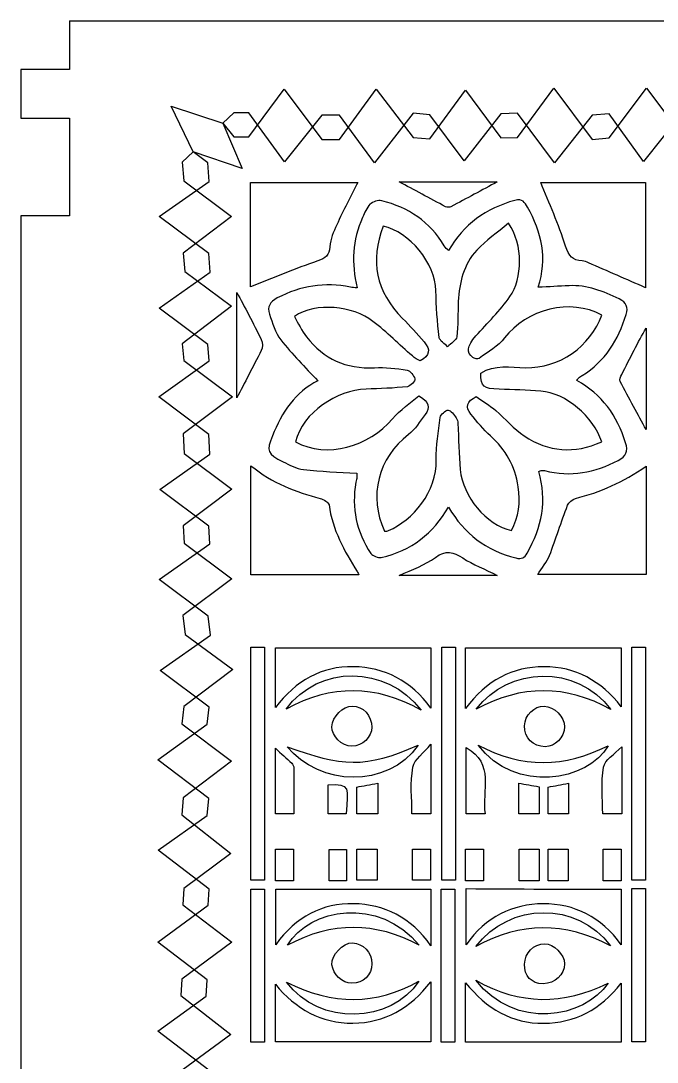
# Model space of a CAD drawing. Extents: x 10 to 233, y 268 to 515.
# Drawn here: x 123.5 to 162.6, y 451.3 to 515.4 of the extents above; entities that cross this region are included whole.
import ezdxf

# ---------------------------------------------------------------- set-up
doc = ezdxf.new("R2010")
doc.units = 0
doc.layers.add('Lid', color=7, linetype='CONTINUOUS')

msp = doc.modelspace()

# ---------------------------------------------------------------- linework, layer by layer
at = {"layer": 'Lid', "color": 1}
for points in [[(126.490801, 515.358032), (230.490788, 515.358032), (230.490788, 512.360914)], [(126.490803, 515.358032), (126.490803, 512.360914)], [(126.491181, 512.362137), (123.490873, 512.362137), (123.490873, 509.361829)], [(123.490776, 509.360492), (126.491144, 509.360492), (126.491144, 503.359757)], [(126.490582, 503.357203), (123.490261, 503.357203), (123.490261, 278.354297)]]:
    msp.add_lwpolyline(points, dxfattribs=at)
at = {"layer": 'Lid', "color": 7}
for points in [[(135.050809, 450.783313), (131.91683, 453.189575), (134.90073, 455.345753), (134.960762, 456.336282), (131.91683, 458.652551), (135.020795, 460.928779), (135.08083, 461.919308), (131.946844, 464.325605), (134.960762, 466.451762), (135.050809, 467.502334), (131.91683, 469.87861), (134.960762, 472.064809), (135.08083, 473.115416), (132.066909, 475.371536), (135.170877, 477.5577), (135.020795, 478.728393), (132.006876, 480.984653), (135.110845, 483.170782), (135.050809, 484.25134), (132.036891, 486.507636), (135.110845, 488.693765), (135.050809, 489.894409), (131.976855, 492.210712), (135.08083, 494.426862), (134.990784, 495.447413), (132.006876, 497.673688), (135.140862, 499.889802), (135.050809, 501.030404), (132.006876, 503.316721), (135.08083, 505.472828), (134.990784, 506.613429), (134.092005, 507.295172), (132.737924, 510.110797), (135.928774, 509.066117), (136.58663, 508.209325), (137.517135, 508.209325), (139.691036, 511.150892), (142.016346, 508.062499), (143.103727, 508.062852), (145.364108, 511.150927), (147.63261, 508.179304), (148.653161, 508.08924), (150.85708, 511.09092), (153.035536, 508.149318), (154.056087, 508.179304), (156.290024, 511.21097), (158.648576, 508.059289), (159.699141, 508.149282), (161.99311, 511.21097), (164.231602, 508.239347)], [(164.231676, 509.729127), (161.813091, 506.708397), (159.699222, 509.639098), (158.648654, 509.549034), (156.320116, 506.618368), (154.056168, 509.669084), (153.03561, 509.639098), (150.767108, 506.738418), (148.653239, 509.57902), (147.632684, 509.669049), (145.244118, 506.618368), (143.100234, 509.549034), (142.016424, 509.55362), (139.721128, 506.679787), (137.517212, 509.700482), (136.586704, 509.700482), (135.928774, 509.066117), (137.112781, 506.260334), (134.092005, 507.295172), (133.423748, 506.650859), (133.513798, 505.510223), (136.449361, 503.317991), (133.483784, 501.067833), (133.573834, 499.927232), (136.449361, 497.794973), (133.423748, 495.484843), (133.513798, 494.464257), (136.50939, 492.211947), (133.483784, 489.931803), (133.543813, 488.731159), (136.479372, 486.538857), (133.483784, 484.288735), (133.543813, 483.208176), (136.479372, 481.015839), (133.453766, 478.765752), (133.603848, 477.595165), (136.539408, 475.432813), (133.513798, 473.15274), (133.393734, 472.102168), (136.449361, 469.789815), (133.483784, 467.539658), (133.393734, 466.489121), (136.41934, 464.116726), (133.513798, 461.956667), (133.453766, 460.966138), (136.479372, 458.653785), (133.393734, 456.373642), (133.333702, 455.383112), (136.41934, 452.980696), (133.483784, 450.820637)], [(153.498578, 502.896316), (153.498578, 502.896422)]]:
    msp.add_lwpolyline(points, dxfattribs=at)
for points in [[(146.774937, 505.447816)], [(155.479651, 505.41783)], [(137.619984, 498.994347)], [(161.963163, 496.442917)], [(141.762222, 493.201171)], [(136.785879, 492.155503)], [(137.649998, 487.978367)], [(161.963163, 487.948346)], [(152.808202, 481.224719)], [(148.725992, 476.782294)], [(148.125667, 472.940227)], [(150.857151, 473.030256)], [(151.517505, 473.000269)], [(145.094029, 471.889655)], [(154.489111, 471.979719)], [(139.15081, 470.598982)], [(139.871196, 470.689011)], [(148.725992, 470.839082)], [(151.637569, 470.779075)], [(160.462355, 470.689011)], [(155.929891, 468.197694)], [(142.392562, 466.546765)], [(145.454225, 466.546765)], [(152.057798, 466.546765)], [(155.389604, 466.546765)], [(139.15081, 464.385577)], [(155.929891, 464.385577)], [(159.321729, 464.385577)], [(138.490452, 462.464526)], [(143.533184, 462.434575)], [(144.163521, 462.464526)], [(147.585377, 462.464526)], [(150.226804, 462.464526)], [(151.967748, 462.434575)], [(155.389604, 462.434575)], [(161.933145, 462.464526)], [(148.725992, 461.924247)], [(149.356335, 461.924247)], [(160.432333, 461.924318)], [(161.092691, 461.954304)], [(148.005602, 458.472422)], [(151.487487, 458.382358)], [(145.094029, 457.331786)], [(139.841182, 456.191185)], [(148.725992, 456.221171)], [(155.62973, 456.10105)], [(159.621893, 456.131142)], [(138.490452, 452.499119)], [(150.857151, 452.499119)]]:
    msp.add_lwpolyline(points, close=True, dxfattribs=at)
for points in [[(137.619984, 498.994347), (137.619984, 501.035448), (137.619984, 503.196635), (137.619984, 505.41783)], [(137.619984, 505.41783), (139.841182, 505.41783), (142.032369, 505.41783), (144.223556, 505.41783)], [(144.223556, 505.41783), (143.803328, 504.547316), (143.323067, 503.706858), (142.932859, 502.806357)], [(146.774937, 505.447816), (148.75601, 505.447816), (150.827129, 505.447816), (152.808202, 505.447816)], [(149.626482, 503.917008), (148.665963, 504.427265), (147.675423, 504.967545), (146.774937, 505.447816)], [(152.808202, 505.447816), (151.877698, 504.937594), (150.91718, 504.427265), (149.956657, 503.917008)], [(155.479651, 505.41783), (157.55077, 505.41783), (159.741958, 505.41783), (161.933145, 505.41783)], [(157.010477, 501.485628), (156.590252, 502.836414), (155.989926, 504.127051), (155.479651, 505.41783)], [(161.933145, 505.41783), (161.933145, 503.196635), (161.933145, 501.005392), (161.933145, 498.934304)], [(154.669211, 503.886951), (154.489111, 504.18713), (154.369046, 504.427265), (153.888789, 504.307215)], [(144.973964, 504.067079), (144.763846, 503.856965), (144.643782, 503.556786), (144.523717, 503.256678)], [(145.694354, 504.277194), (145.484236, 504.337236), (145.154057, 504.217186), (144.973964, 504.067079)], [(149.536432, 501.51572), (148.665963, 502.98645), (147.345245, 503.886951), (145.694354, 504.277194)], [(149.956657, 503.917008), (149.866611, 503.887021), (149.716529, 503.856965), (149.626482, 503.917008)], [(153.888789, 504.307215), (152.11783, 503.826943), (150.737083, 502.836414), (149.806575, 501.215541)], [(155.329569, 498.96429), (155.89988, 500.735305), (155.539683, 502.356142), (154.669211, 503.886951)], [(144.523717, 503.256678), (143.893378, 501.875906), (143.803328, 500.435091), (144.193539, 498.934304)], [(142.932859, 502.806357), (142.722741, 502.386199), (142.542644, 501.935913), (142.51263, 501.455677)], [(145.784404, 502.716364), (144.973964, 500.585163), (145.334157, 498.694168), (146.985051, 497.043239)], [(149.026157, 498.754211), (148.996135, 500.435091), (147.405277, 502.386199), (145.784404, 502.716364)], [(153.498578, 502.896422), (152.808202, 502.326121), (152.11783, 501.845849), (151.547523, 501.245492)], [(153.588624, 498.393919), (154.339032, 499.474477), (154.429082, 501.605643), (153.498578, 502.896316)], [(142.51263, 501.455677), (142.482609, 500.915363), (142.242484, 500.765256), (141.762222, 500.585163)], [(149.806575, 501.215541), (149.716529, 501.30557), (149.596464, 501.395634), (149.536432, 501.51572)], [(151.547523, 501.245492), (150.737083, 500.375119), (150.466936, 499.234447), (150.406901, 498.093846)], [(158.031031, 500.585163), (157.430706, 500.615149), (157.220592, 500.885341), (157.010477, 501.485628)], [(141.762222, 500.585163), (140.381475, 500.104891), (139.000727, 499.534626), (137.619984, 498.994347)], [(158.421246, 500.465148), (158.301178, 500.52512), (158.181114, 500.585163), (158.031031, 500.585163)], [(161.933145, 498.934304), (160.762512, 499.444562), (159.591875, 499.954855), (158.421246, 500.465148)], [(143.773313, 498.96429), (142.182451, 499.294455), (140.711654, 499.054354), (139.270874, 498.303925)], [(136.785879, 492.155503), (136.785879, 494.29951), (136.785879, 496.535415), (136.785879, 498.648836)], [(136.785879, 498.648836), (137.245309, 497.760577), (137.79663, 496.749798), (138.286691, 495.739054)], [(144.193539, 498.934304), (144.013446, 498.934304), (143.893378, 498.934304), (143.773313, 498.96429)], [(149.236271, 495.872651), (149.116203, 496.833159), (149.056171, 497.793667), (149.026157, 498.754211)], [(157.220592, 499.054354), (156.590252, 499.024368), (155.989926, 498.994347), (155.329569, 498.96429)], [(160.312265, 498.243918), (159.321729, 498.724189), (158.331192, 499.114397), (157.220592, 499.054354)], [(139.270874, 498.303925), (138.820631, 498.063789), (138.640531, 497.763646), (138.790617, 497.313431)], [(145.154057, 496.863181), (143.923392, 497.823689), (141.642155, 498.063825), (140.321443, 497.163324)], [(150.406901, 498.093846), (150.376914, 497.373439), (150.406901, 496.623045), (150.316854, 495.902638)], [(151.487487, 495.96261), (152.207877, 496.773046), (152.988303, 497.52344), (153.588624, 498.393919)], [(159.231682, 497.253318), (157.340659, 498.303855), (154.579164, 497.613469), (153.258449, 495.842524)], [(160.732494, 497.283374), (160.88258, 497.73366), (160.762516, 498.003782), (160.312265, 498.243918)], [(138.790617, 497.313431), (138.970713, 496.773117), (139.15081, 496.172795), (139.480989, 495.722509)], [(140.321443, 497.163324), (140.561572, 496.743095), (140.77169, 496.29288), (141.07185, 495.902638)], [(147.585377, 494.732015), (146.774937, 495.422401), (146.024529, 496.202816), (145.154057, 496.863181)], [(146.985051, 497.043239), (147.435295, 496.593024), (147.855524, 496.082731), (148.305767, 495.602494)], [(154.549147, 494.011537), (156.590252, 493.951494), (158.571321, 495.332266), (159.231682, 497.253318)], [(158.031031, 493.531371), (159.441797, 494.401815), (160.25223, 495.722509), (160.732494, 497.283374)], [(160.462355, 493.591414), (160.972627, 494.612), (161.482902, 495.602494), (161.963163, 496.442917)], [(161.963163, 496.442917), (161.963163, 494.431836), (161.963163, 492.240663), (161.963163, 490.199526)], [(138.286691, 495.739054), (138.378576, 495.555293), (138.378576, 495.248976), (138.286691, 495.065214)], [(139.480989, 495.722509), (140.201375, 494.852065), (140.981804, 494.041629), (141.762222, 493.201171)], [(141.07185, 495.902638), (142.122416, 494.551957), (143.503167, 493.921579), (145.244107, 494.011643)], [(148.305767, 495.602494), (148.725992, 495.122223), (148.635942, 494.762001), (148.065638, 494.431836)], [(149.746546, 495.302316), (149.566446, 495.482373), (149.266285, 495.662537), (149.236271, 495.872651)], [(150.316854, 495.902638), (150.286833, 495.692558), (149.956657, 495.512465), (149.746546, 495.302316)], [(151.307391, 494.64188), (150.887162, 494.942024), (150.947197, 495.332266), (151.487487, 495.96261)], [(153.258449, 495.842524), (152.868238, 495.332266), (152.237895, 495.002066), (151.697605, 494.581802)], [(138.286691, 495.065214), (137.766002, 494.05447), (137.245309, 493.074348), (136.785879, 492.155503)], [(148.065638, 494.431836), (147.915556, 494.521865), (147.735459, 494.581908), (147.585377, 494.732015)], [(151.697605, 494.581802), (151.607551, 494.52183), (151.397437, 494.581802), (151.307391, 494.64188)], [(151.787652, 493.681337), (152.658124, 494.221651), (153.618646, 494.041558), (154.549147, 494.011537)], [(145.244107, 494.011643), (145.904465, 494.041629), (146.594837, 493.981657), (147.255198, 493.861536)], [(147.255198, 493.861536), (147.435295, 493.83155), (147.675423, 493.531371), (147.735459, 493.321257)], [(152.928267, 492.690843), (151.937734, 492.720829), (151.817669, 492.810893), (151.787652, 493.681337)], [(157.820917, 493.381264), (157.880949, 493.441307), (157.970996, 493.50135), (158.031031, 493.531371)], [(160.372298, 493.171185), (160.312265, 493.261214), (160.402284, 493.471328), (160.462355, 493.591414)], [(141.762222, 493.201171), (140.381475, 492.540842), (139.541021, 491.250169), (138.970713, 489.809389)], [(147.285209, 492.84095), (146.444755, 492.750956), (145.57429, 492.720935), (144.733832, 492.690949)], [(147.735459, 493.321257), (147.765481, 493.201171), (147.465313, 492.871042), (147.285209, 492.84095)], [(157.700853, 493.231228), (157.760885, 493.321257), (157.790903, 493.351278), (157.820917, 493.381264)], [(160.702483, 489.389125), (160.192204, 491.070041), (159.231682, 492.360713), (157.700853, 493.231228)], [(161.963163, 490.199526), (161.482902, 491.100062), (160.912594, 492.120578), (160.372298, 493.171185)], [(144.733832, 492.690949), (142.932859, 492.630906), (140.861736, 491.28012), (140.381475, 489.449168)], [(146.354708, 490.859926), (146.834969, 491.430262), (147.465313, 491.850456), (147.975591, 492.270685)], [(147.975591, 492.270685), (148.635942, 491.910534), (148.695978, 491.550277), (148.365795, 491.130083)], [(151.187326, 491.159999), (150.827129, 491.580228), (150.91718, 491.940379), (151.517505, 492.240557)], [(151.517505, 492.240557), (151.877698, 491.970435), (152.327941, 491.700243), (152.718156, 491.370078)], [(155.479651, 492.570757), (154.639197, 492.6308), (153.768721, 492.660786), (152.928267, 492.690843)], [(159.231682, 489.449062), (158.721403, 491.009927), (157.040495, 492.450707), (155.479651, 492.570757)], [(148.365795, 491.130083), (148.035617, 490.709855), (147.76547, 490.199526), (147.345245, 489.899418)], [(149.056171, 488.338447), (149.02615, 489.208926), (149.176239, 490.079405), (149.296303, 490.949885)], [(149.296303, 490.949885), (149.326325, 491.129978), (149.626482, 491.400135), (149.776564, 491.400135)], [(149.776564, 491.400135), (149.956657, 491.400135), (150.136757, 491.099956), (150.286836, 490.919863)], [(150.286836, 490.919863), (150.346872, 490.829799), (150.37689, 490.709749), (150.37689, 490.589698)], [(152.387977, 489.809284), (151.937734, 490.199456), (151.577537, 490.679763), (151.187326, 491.159999)], [(152.718156, 491.370078), (153.318478, 490.85982), (153.828757, 490.229477), (154.4591, 489.809284)], [(140.381475, 489.449168), (142.362548, 488.39856), (144.883911, 489.148989), (146.354708, 490.859926)], [(150.37689, 490.589698), (150.436918, 489.629155), (150.436918, 488.668647), (150.526968, 487.738125)], [(138.970713, 489.809389), (138.580502, 488.878832), (138.670549, 488.698774), (139.631071, 488.218503)], [(147.345245, 489.899418), (145.484236, 488.458639), (144.8539, 486.087337), (145.874451, 483.956136)], [(154.098903, 486.687588), (153.918803, 487.94824), (153.318478, 488.96879), (152.387977, 489.809284)], [(154.4591, 489.809284), (155.959908, 488.818684), (157.55077, 488.698669), (159.231682, 489.449062)], [(160.25223, 488.308532), (160.732494, 488.578654), (160.88258, 488.848881), (160.702483, 489.389125)], [(146.114579, 483.986122), (147.585377, 484.61643), (149.116203, 486.38741), (149.056171, 488.338447)], [(137.649998, 487.978367), (138.970713, 486.897773), (140.411493, 486.357459), (141.912305, 485.967322)], [(137.649998, 481.25474), (137.649998, 483.505956), (137.649998, 485.667108), (137.649998, 487.978367)], [(139.631071, 488.218503), (140.021282, 488.038374), (140.441507, 487.798239), (140.891754, 487.738231)], [(140.891754, 487.738231), (141.972337, 487.618146), (143.022906, 487.588159), (144.163521, 487.528117)], [(150.526968, 487.738125), (150.677051, 486.087231), (152.11783, 484.346308), (153.678674, 483.986122)], [(155.509665, 487.678188), (155.569697, 487.678188), (155.659751, 487.708174), (155.71978, 487.678188)], [(155.71978, 487.678188), (157.310642, 487.257959), (158.81145, 487.558138), (160.25223, 488.308532)], [(157.610803, 485.967322), (159.141632, 486.327473), (160.552401, 486.987802), (161.963163, 487.948346)], [(161.963163, 487.948346), (161.963163, 485.697094), (161.963163, 483.505956), (161.963163, 481.284762)], [(144.163521, 487.288016), (144.163521, 487.167931), (144.133499, 487.077831), (144.103492, 486.957816)], [(144.163521, 487.528117), (144.163521, 487.558103), (144.163521, 487.408066), (144.163521, 487.288016)], [(154.639197, 482.605491), (155.569697, 484.196272), (155.869862, 485.847201), (155.359583, 487.618146)], [(155.359583, 487.618146), (155.419619, 487.648132), (155.479651, 487.678188), (155.509665, 487.678188)], [(144.103492, 486.957816), (143.833342, 485.366965), (144.133478, 483.926185), (145.033996, 482.575434)], [(153.678674, 483.986122), (154.128918, 484.82658), (154.248982, 485.72708), (154.098903, 486.687588)], [(141.912305, 485.967322), (142.122416, 485.907279), (142.422584, 485.727186), (142.452598, 485.577079)], [(157.130541, 485.547058), (157.190577, 485.727186), (157.430706, 485.907279), (157.610803, 485.967322)], [(142.452598, 485.577079), (142.662712, 484.046271), (143.383102, 482.725506), (144.193539, 481.464819)], [(145.664336, 482.335298), (147.525341, 482.725506), (148.846057, 483.836121), (149.806575, 485.426972)], [(149.806575, 485.426972), (150.767097, 483.806135), (152.11783, 482.755527), (153.948821, 482.305312)], [(156.019944, 482.455349), (156.410152, 483.4759), (156.740334, 484.526507), (157.130541, 485.547058)], [(145.874451, 483.956136), (145.964497, 483.956136), (146.054551, 483.956136), (146.114579, 483.986122)], [(145.033996, 482.575434), (145.124043, 482.425363), (145.484236, 482.305312), (145.664336, 482.335298)], [(148.996139, 482.335298), (149.6565, 482.815535), (150.106743, 482.665498), (150.677051, 482.305312)], [(153.948821, 482.305312), (154.309018, 482.215248), (154.489111, 482.305312), (154.639197, 482.605491)], [(146.774937, 481.224683), (147.585377, 481.614926), (148.365795, 481.855027), (148.996139, 482.335298)], [(150.677051, 482.305312), (151.307391, 481.885083), (152.057798, 481.614926), (152.808202, 481.224719)], [(155.299554, 481.284762), (155.539683, 481.674934), (155.869862, 482.065176), (156.019944, 482.455349)], [(144.193539, 481.464819), (144.22356, 481.404812), (144.253571, 481.344804), (144.283589, 481.25474)], [(161.963163, 481.284762), (159.741958, 481.284762), (157.55077, 481.284762), (155.299554, 481.284762)], [(144.283589, 481.25474), (142.062383, 481.25474), (139.871196, 481.25474), (137.649998, 481.25474)], [(152.808202, 481.224683), (150.767097, 481.224683), (148.816046, 481.224683), (146.774937, 481.224683)], [(137.649998, 462.464526), (137.649998, 467.267137), (137.649998, 472.009705), (137.649998, 476.812316)], [(137.649998, 476.812316), (137.950159, 476.812316), (138.220305, 476.812316), (138.490452, 476.812316)], [(138.490452, 476.812316), (138.490452, 472.009705), (138.490452, 467.237151), (138.490452, 462.464526)], [(149.38635, 462.464526), (149.38635, 467.267137), (149.38635, 472.009705), (149.38635, 476.812316)], [(149.38635, 476.812316), (149.686511, 476.812316), (149.926643, 476.812316), (150.226804, 476.812316)], [(150.226804, 476.812316), (150.226804, 472.009705), (150.226804, 467.237151), (150.226804, 462.464526)], [(161.092691, 462.464526), (161.092691, 467.267137), (161.092691, 472.009705), (161.092691, 476.812316)], [(161.092691, 476.812316), (161.392855, 476.812316), (161.632988, 476.812316), (161.933145, 476.812316)], [(161.933145, 476.812316), (161.933145, 472.009705), (161.933145, 467.237151), (161.933145, 462.464526)], [(139.15081, 473.090298), (139.15081, 474.410993), (139.15081, 475.581686), (139.15081, 476.782294)], [(139.15081, 476.782294), (142.332534, 476.782294), (145.484236, 476.782294), (148.725992, 476.782294)], [(148.725992, 476.782294), (148.725992, 475.551594), (148.725992, 474.381006), (148.725992, 473.060312)], [(150.857151, 473.030256), (150.857151, 474.35095), (150.857151, 475.551594), (150.857151, 476.782294)], [(150.857151, 476.782294), (154.038871, 476.782294), (157.190577, 476.782294), (160.432333, 476.782294)], [(160.432333, 476.782294), (160.432333, 475.641693), (160.432333, 474.471035), (160.432333, 473.150306)], [(143.95341, 475.611672), (142.002351, 475.641658), (140.411493, 474.771214), (139.15081, 473.090298)], [(139.811171, 473.000269), (141.822258, 475.761779), (145.964497, 475.731722), (148.125667, 472.940227)], [(148.725992, 473.060312), (147.49533, 474.741193), (145.874451, 475.581686), (143.95341, 475.611672)], [(155.689762, 475.611672), (153.768721, 475.611672), (152.11783, 474.771214), (150.857151, 473.030256)], [(151.517505, 473.000269), (153.468564, 475.611672), (157.670838, 475.821786), (159.80199, 472.970283)], [(160.432333, 473.150306), (159.201664, 474.741193), (157.610803, 475.611672), (155.689762, 475.611672)], [(148.125667, 472.940227), (145.304143, 474.501057), (142.602677, 474.531113), (139.811171, 473.000269)], [(159.80199, 472.970283), (157.010477, 474.531113), (154.309018, 474.501092), (151.517505, 473.000269)], [(142.632695, 471.919676), (142.662716, 472.550019), (143.293052, 473.180363), (143.893378, 473.180363)], [(143.893378, 473.180363), (144.523717, 473.210349), (145.094029, 472.580005), (145.094029, 471.889655)], [(154.489111, 471.979719), (154.489111, 472.610062), (155.089436, 473.210349), (155.689762, 473.180363)], [(155.689762, 473.180363), (156.290087, 473.180363), (156.980463, 472.489941), (156.950445, 471.919676)], [(143.863363, 470.719032), (143.233016, 470.719032), (142.602677, 471.34934), (142.632695, 471.919676)], [(145.094029, 471.889655), (145.094029, 471.289297), (144.493703, 470.719032), (143.863363, 470.719032)], [(155.749797, 470.689011), (154.99939, 470.689011), (154.4591, 471.22929), (154.489111, 471.979719)], [(156.950445, 471.919676), (156.920423, 471.259311), (156.380137, 470.689011), (155.749797, 470.689011)], [(139.15081, 470.598982), (139.511003, 470.268747), (139.841182, 469.968603), (140.171364, 469.66846)], [(139.15081, 466.546765), (139.15081, 467.867459), (139.15081, 469.21821), (139.15081, 470.598982)], [(139.871196, 470.689011), (143.203002, 469.45831), (144.673796, 469.338295), (147.94557, 470.779075)], [(147.94557, 470.779075), (146.024529, 468.077609), (141.882287, 468.257702), (139.871196, 470.689011)], [(147.615391, 469.428324), (147.705441, 469.908596), (148.275749, 470.298803), (148.725992, 470.839082)], [(148.725992, 470.839082), (148.725992, 469.338295), (148.725992, 467.957523), (148.725992, 466.546765)], [(150.887162, 466.546765), (150.887162, 467.927502), (150.887162, 469.278217), (150.887162, 470.628968)], [(150.887162, 470.628968), (152.658124, 469.66846), (151.847684, 467.987544), (152.057798, 466.546765)], [(151.637569, 470.779075), (154.309018, 469.338295), (156.980463, 469.398338), (159.621893, 470.749089)], [(159.621893, 470.749089), (158.421246, 468.557915), (153.888789, 467.7775), (151.637569, 470.779075)], [(159.351747, 469.428324), (159.411775, 469.878574), (160.012101, 470.208739), (160.462355, 470.689011)], [(160.462355, 470.689011), (160.462355, 469.21821), (160.462355, 467.897515), (160.462355, 466.546765)], [(140.171364, 469.66846), (140.231396, 469.608382), (140.291428, 469.45831), (140.291428, 469.368246)], [(140.291428, 469.368246), (140.291428, 468.43783), (140.291428, 467.507273), (140.291428, 466.546765)], [(147.555359, 466.546765), (147.555359, 467.507273), (147.435295, 468.467781), (147.615391, 469.428324)], [(159.291711, 466.546765), (159.291711, 467.507273), (159.171647, 468.497802), (159.351747, 469.428324)], [(142.392562, 468.34773), (143.803328, 468.407738), (143.623231, 468.167637), (143.503167, 466.546765)], [(142.392562, 466.546765), (142.392562, 467.177108), (142.392562, 467.77743), (142.392562, 468.34773)], [(144.163521, 468.197694), (144.553735, 468.287688), (144.973964, 468.34773), (145.454225, 468.43783)], [(144.163521, 466.546765), (144.163521, 467.087044), (144.163521, 467.597337), (144.163521, 468.197694)], [(145.454225, 468.43783), (145.454225, 467.77743), (145.454225, 467.207129), (145.454225, 466.546765)], [(154.128918, 466.546765), (154.128918, 467.177108), (154.128918, 467.77743), (154.128918, 468.43783)], [(154.128918, 468.43783), (154.549147, 468.377752), (154.939358, 468.287688), (155.389604, 468.227645)], [(155.389604, 468.227645), (155.389604, 467.65738), (155.389604, 467.1171), (155.389604, 466.546765)], [(155.929891, 468.197694), (156.350123, 468.287688), (156.740334, 468.34773), (157.190577, 468.43783)], [(155.929891, 466.546765), (155.929891, 467.087044), (155.929891, 467.597337), (155.929891, 468.197694)], [(157.190577, 468.43783), (157.190577, 467.77743), (157.190577, 467.177108), (157.190577, 466.546765)], [(140.291428, 466.546765), (139.871196, 466.546765), (139.541021, 466.546765), (139.15081, 466.546765)], [(143.503167, 466.546765), (143.172991, 466.546765), (142.812791, 466.546765), (142.392562, 466.546765)], [(145.454225, 466.546765), (145.003975, 466.546765), (144.613771, 466.546765), (144.163521, 466.546765)], [(148.725992, 466.546765), (148.365795, 466.546765), (148.005602, 466.546765), (147.555359, 466.546765)], [(152.057798, 466.546765), (151.577537, 466.546765), (151.247355, 466.546765), (150.887162, 466.546765)], [(155.389604, 466.546765), (154.939358, 466.546765), (154.579164, 466.546765), (154.128918, 466.546765)], [(157.190577, 466.546765), (156.770348, 466.546765), (156.380137, 466.546765), (155.929891, 466.546765)], [(160.462355, 466.546765), (160.102154, 466.546765), (159.741958, 466.546765), (159.291711, 466.546765)], [(139.15081, 464.385577), (139.541021, 464.385577), (139.871196, 464.385577), (140.261411, 464.385577)], [(139.15081, 462.434575), (139.15081, 463.094905), (139.15081, 463.725248), (139.15081, 464.385577)], [(140.261411, 464.385577), (140.261411, 463.725248), (140.261411, 463.124891), (140.261411, 462.434575)], [(142.452598, 462.434575), (142.452598, 463.064848), (142.452598, 463.695191), (142.452598, 464.355591)], [(142.452598, 464.355591), (142.782777, 464.355591), (143.14297, 464.355591), (143.533184, 464.355591)], [(143.533184, 464.355591), (143.533184, 463.755234), (143.533184, 463.154948), (143.533184, 462.434575)], [(144.163521, 462.464526), (144.163521, 463.124891), (144.163521, 463.725248), (144.163521, 464.385577)], [(144.163521, 464.385577), (144.58375, 464.385577), (144.973964, 464.385577), (145.424204, 464.385577)], [(145.424204, 464.385577), (145.424204, 463.755234), (145.424204, 463.124891), (145.424204, 462.464526)], [(147.585377, 462.464526), (147.585377, 463.124891), (147.585377, 463.725248), (147.585377, 464.385577)], [(147.585377, 464.385577), (147.94557, 464.385577), (148.305767, 464.385577), (148.695978, 464.385577)], [(148.695978, 464.385577), (148.695978, 463.78522), (148.695978, 463.154948), (148.695978, 462.464526)], [(150.857151, 462.434575), (150.857151, 463.094905), (150.857151, 463.695191), (150.857151, 464.385577)], [(150.857151, 464.385577), (151.217344, 464.385577), (151.577537, 464.385577), (151.967748, 464.385577)], [(151.967748, 464.385577), (151.967748, 463.755234), (151.967748, 463.124891), (151.967748, 462.434575)], [(154.158936, 462.434575), (154.158936, 463.094905), (154.158936, 463.695191), (154.158936, 464.385577)], [(154.158936, 464.385577), (154.549147, 464.385577), (154.969372, 464.385577), (155.389604, 464.385577)], [(155.389604, 464.385577), (155.389604, 463.755234), (155.389604, 463.124891), (155.389604, 462.434575)], [(155.929891, 464.385577), (156.380137, 464.385577), (156.740334, 464.385577), (157.160559, 464.385577)], [(155.929891, 462.434575), (155.929891, 463.094905), (155.929891, 463.725248), (155.929891, 464.385577)], [(157.160559, 464.385577), (157.160559, 463.725248), (157.160559, 463.124891), (157.160559, 462.434575)], [(159.321729, 464.385577), (159.711943, 464.385577), (160.042119, 464.385577), (160.432333, 464.385577)], [(159.321729, 462.434575), (159.321729, 463.094905), (159.321729, 463.725248), (159.321729, 464.385577)], [(160.432333, 464.385577), (160.432333, 463.725248), (160.432333, 463.124891), (160.432333, 462.434575)], [(138.490452, 462.464526), (138.190288, 462.464526), (137.950159, 462.464526), (137.649998, 462.464526)], [(140.261411, 462.434575), (139.901217, 462.434575), (139.541021, 462.434575), (139.15081, 462.434575)], [(143.533184, 462.434575), (143.14297, 462.434575), (142.812791, 462.434575), (142.452598, 462.434575)], [(145.424204, 462.464526), (145.033996, 462.464526), (144.643782, 462.464526), (144.163521, 462.464526)], [(148.695978, 462.464526), (148.365795, 462.464526), (148.005602, 462.464526), (147.585377, 462.464526)], [(150.226804, 462.464526), (149.926643, 462.464526), (149.686511, 462.464526), (149.38635, 462.464526)], [(151.967748, 462.434575), (151.577537, 462.434575), (151.247355, 462.434575), (150.857151, 462.434575)], [(155.389604, 462.434575), (154.939358, 462.434575), (154.579164, 462.434575), (154.158936, 462.434575)], [(157.160559, 462.434575), (156.740334, 462.434575), (156.350123, 462.434575), (155.929891, 462.434575)], [(160.432333, 462.434575), (160.072137, 462.434575), (159.711943, 462.434575), (159.321729, 462.434575)], [(161.933145, 462.464526), (161.632988, 462.464526), (161.392855, 462.464526), (161.092691, 462.464526)], [(137.649998, 452.499119), (137.649998, 455.65087), (137.649998, 458.772566), (137.649998, 461.924247)], [(137.649998, 461.924247), (137.950159, 461.924247), (138.220305, 461.924247), (138.490452, 461.924247)], [(138.490452, 461.924247), (138.490452, 458.772566), (138.490452, 455.65087), (138.490452, 452.499119)], [(139.180824, 458.502373), (139.180824, 459.733074), (139.180824, 460.813632), (139.180824, 461.924247)], [(139.180824, 461.924247), (142.302516, 461.924247), (145.454225, 461.924247), (148.725992, 461.924247)], [(139.901217, 458.472422), (141.251951, 460.75366), (145.514254, 461.504018), (148.005602, 458.472422)], [(148.725992, 461.924247), (148.725992, 460.813632), (148.725992, 459.703052), (148.725992, 458.442366)], [(149.356335, 461.924247), (149.6565, 461.924247), (149.896629, 461.924247), (150.19679, 461.924247)], [(149.356335, 452.499119), (149.356335, 455.65087), (149.356335, 458.772566), (149.356335, 461.924247)], [(150.19679, 461.924247), (150.19679, 458.772566), (150.19679, 455.65087), (150.19679, 452.499119)], [(150.887162, 458.502373), (150.887162, 459.733074), (150.887162, 460.813632), (150.887162, 461.954304)], [(150.887162, 461.954304), (154.068886, 461.924318), (157.220592, 461.924318), (160.432333, 461.924318)], [(160.432333, 461.924247), (160.432333, 460.813632), (160.432333, 459.733074), (160.432333, 458.502373)], [(161.092691, 461.954304), (161.392855, 461.954304), (161.632988, 461.954304), (161.933145, 461.954304)], [(161.092691, 452.529211), (161.092691, 455.620814), (161.092691, 458.742509), (161.092691, 461.954304)], [(161.933145, 461.954304), (161.933145, 458.802552), (161.933145, 455.680857), (161.933145, 452.529211)], [(143.95341, 461.023782), (142.062383, 461.053768), (140.411493, 460.243331), (139.180824, 458.502373)], [(148.725992, 458.442366), (147.49533, 460.183289), (145.844429, 460.993796), (143.95341, 461.023782)], [(155.62973, 461.023782), (153.73871, 460.993796), (152.11783, 460.213345), (150.887162, 458.502373)], [(151.487487, 458.382358), (153.55861, 461.143797), (157.730867, 461.173889), (159.771972, 458.442366)], [(160.432333, 458.502373), (159.201664, 460.213345), (157.55077, 461.023782), (155.62973, 461.023782)], [(148.005602, 458.472422), (145.304143, 459.913167), (142.632695, 459.943153), (139.901217, 458.472422)], [(159.771972, 458.442366), (156.950445, 459.913167), (154.248982, 459.913167), (151.487487, 458.382358)], [(142.632695, 457.271743), (142.602708, 457.8721), (143.293052, 458.622459), (143.893378, 458.622459)], [(143.893378, 458.622459), (144.553735, 458.592473), (145.094029, 458.022102), (145.094029, 457.331786)], [(154.489111, 457.301729), (154.489111, 457.992115), (155.059426, 458.562451), (155.71978, 458.562451)], [(155.71978, 458.562451), (156.260073, 458.562451), (156.950445, 457.902087), (156.950445, 457.331786)], [(143.863363, 456.131142), (143.263038, 456.131142), (142.69273, 456.671421), (142.632695, 457.271743)], [(145.094029, 457.331786), (145.094029, 456.6414), (144.553735, 456.131142), (143.863363, 456.131142)], [(155.62973, 456.10105), (154.909343, 456.10105), (154.4591, 456.581357), (154.489111, 457.301729)], [(156.950445, 457.331786), (156.950445, 456.671421), (156.350123, 456.10105), (155.62973, 456.10105)], [(159.621893, 456.131142), (158.181114, 453.969955), (153.888789, 453.219491), (151.487487, 456.311235)], [(151.487487, 456.311235), (154.218971, 454.780356), (156.860398, 454.780356), (159.621893, 456.131142)], [(139.15081, 452.529211), (139.15081, 453.669812), (139.15081, 454.810413), (139.15081, 456.071099)], [(139.15081, 456.071099), (140.411493, 454.540256), (141.972337, 453.669812), (143.923392, 453.669812)], [(139.841182, 456.191185), (142.69273, 454.780356), (145.334157, 454.780356), (147.975591, 456.251192)], [(147.975591, 456.251192), (146.294679, 453.639755), (141.822258, 453.489719), (139.841182, 456.191185)], [(143.923392, 453.669812), (145.874451, 453.699798), (147.435295, 454.570277), (148.725992, 456.221171)], [(148.725992, 456.221171), (148.725992, 454.900442), (148.725992, 453.729819), (148.725992, 452.529211)], [(150.857151, 452.499119), (150.857151, 453.699798), (150.857151, 454.87042), (150.857151, 456.161128)], [(150.857151, 456.161128), (152.147845, 454.570277), (153.708692, 453.639755), (155.659751, 453.669812)], [(155.659751, 453.669812), (157.580792, 453.699798), (159.141632, 454.480213), (160.432333, 456.131142)], [(160.432333, 456.131142), (160.432333, 454.810413), (160.432333, 453.669812), (160.432333, 452.499119)], [(138.490452, 452.499119), (138.190288, 452.499119), (137.950159, 452.499119), (137.649998, 452.499119)], [(148.725992, 452.529211), (145.544272, 452.529211), (142.392562, 452.529211), (139.15081, 452.529211)], [(150.19679, 452.499119), (149.896629, 452.499119), (149.6565, 452.499119), (149.356335, 452.499119)], [(160.432333, 452.499119), (157.250609, 452.499119), (154.098903, 452.499119), (150.857151, 452.499119)], [(161.933145, 452.529211), (161.663002, 452.529211), (161.422873, 452.529211), (161.092691, 452.529211)]]:
    msp.add_open_spline(points, degree=3, dxfattribs=at)

doc.saveas('drawing.dxf')
